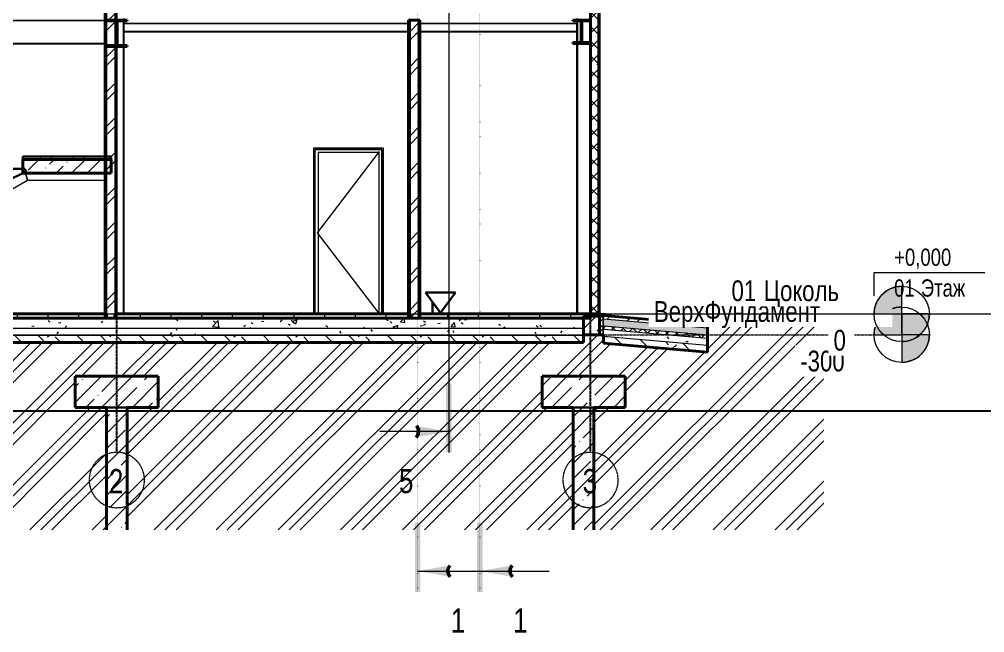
# Model space of a CAD drawing. Header units: millimetres. Extents: x 1117013 to 3394463, y -717780 to -102922.
# Drawn here: x 1274308 to 1288268, y -592455 to -583588 of the extents above; entities that cross this region are included whole.
import ezdxf

# ---------------------------------------------------------------- set-up
doc = ezdxf.new("R2010")
doc.units = ezdxf.units.MM
for name, pattern in [('ADSK_Линия разреза', [20, 0, -10, 0, -10]), ('ADSK_Линия сетки', [21, 12, -3, 3, -3]), ('CENTERX2', [4, 2.5, -0.5, 0.5, -0.5])]:
    doc.linetypes.add(name, pattern=pattern)
for name, color, linetype, lineweight in [('0003-Основная тонкая 0.13', 9, 'Continuous', 13), ('0003-Размеры и выноски', 4, 'Continuous', 25), ('Аннотация', 7, 'Continuous', 20), ('Двери', 7, 'Continuous', 18), ('Двери открывание', 7, 'Continuous', 18), ('Каркас', 7, 'Continuous', 18), ('Лестницы', 7, 'Continuous', 18), ('Несущие колонны', 7, 'Continuous', 18), ('Обобщенные модели', 7, 'Continuous', 18), ('Перекрытие', 7, 'Continuous', 18), ('Разрезы', 7, 'Continuous', 9), ('Сантехника', 7, 'Continuous', 18), ('Стены', 7, 'Continuous', 18), ('Стены внутренние', 7, 'Continuous', 18), ('Стены наружные', 7, 'Continuous', 18), ('Стены разрез', 7, 'Continuous', 40), ('Стены штриховка', 7, 'Continuous', 18), ('Топография', 7, 'Continuous', 18), ('Уровни', 7, 'Continuous', 9), ('Фундамент', 7, 'Continuous', 18)]:
    doc.layers.add(name, color=color, linetype=linetype, lineweight=lineweight)
doc.layers.add('Оси', color=1, linetype='CENTERX2')
doc.styles.add('Century Gothic', font='GOTHIC.TTF', dxfattribs={"width": 0.8, "height": 249.9999999999997})
doc.styles.add('Century Gothic_1', font='GOTHIC.TTF', dxfattribs={"width": 0.8, "height": 499.9999999999999})
doc.styles.add('Century Gothic_2', font='GOTHIC.TTF', dxfattribs={"width": 0.8, "height": 349.9999999999996})
pattern_1 = [(44.99999999999999, (1275614.133231635, -584588.6431620917), (84.19025468841397, 308.6966577151427), [396.875, -79.375, 3.353, -76.02199999999999])]
pattern_2 = [(44.99999999999999, (1275614.133231635, -584588.6431620917), (-235.7317231780652, 235.7317231780654), []), (44.99999999999999, (1275771.287231635, -584588.6431620917), (-235.7317231780652, 235.7317231780654), [])]
pattern_3 = [(44.99999999999999, (1275614.133231635, -584588.6431620917), (-224.5064030267288, 224.5064030267289), []), (44.99999999999999, (1275838.639231635, -584588.6431620917), (-224.5064030267288, 224.5064030267289), [396.875, -79.375, 3.353, -76.02199999999999])]
pattern_4 = [(44.99999999999999, (1275614.133231635, -584588.6431620917), (-251.4471713899362, 251.4471713899364), []), (44.99999999999999, (1275614.133231635, -584207.6431620917), (-251.4471713899362, 251.4471713899364), [])]
pattern_5 = [(44.99999999999999, (1275614.133231635, -584588.6431620917), (-70.71067811865474, 70.71067811865477), []), (135, (1275614.133231635, -584588.6431620917), (-70.71067811865477, -70.71067811865473), [])]
pattern_6 = [(44.99999999999999, (1275614.133231635, -584588.6431620917), (-106.0660171779821, 106.0660171779821), []), (135, (1275614.133231635, -584588.6431620917), (-106.0660171779821, -106.0660171779821), [])]
pattern_7 = [(49.99999999999999, (1275614.133231635, -584588.6431620917), (728.73650110752, -63.75582262483625), [76.2, -838.2]), (355, (1275614.133231635, -584588.6431620917), (-140.9716152248043, 764.2276025857151), [60.96, -670.56]), (100.4509999999999, (1275674.861231635, -584593.9561620918), (587.7700066638371, 700.4667512811674), [64.76, -712.36]), (46.18399999999998, (1275614.133231635, -584385.4431620918), (1084.316239662759, -168.170961228787), [114.2999999999999, -1257.299999999999]), (96.63599999999992, (1275704.493231635, -584399.4571620917), (949.6099128555588, 989.7098464133102), [97.13999999999997, -1068.54]), (351.184, (1275614.133231635, -584385.4431620918), (949.6205528887743, 989.70115310442), [91.44, -1005.84]), (20.99999999999998, (1275715.733231635, -584436.2431620918), (606.4578690252074, -409.0605652741467), [76.2, -838.2]), (326, (1275715.733231635, -584436.2431620918), (247.2083409684632, 736.752917204011), [60.95999999999999, -670.5599999999998]), (71.45099999999998, (1275766.271231635, -584470.3311620918), (853.6682507774543, 327.6854711435367), [64.76, -712.36]), (37.49999999999999, (1275614.133231635, -584588.6431620917), (12.35469342532121, 338.2201185742302), [33.528, -628.904, 33.528, -647.192, -673.1]), (37.49999999999999, (1275614.133231635, -584588.6431620917), (12.35469342532121, 338.2201185742302), [-1343.152, 33.528, -639.572]), (7.499999999999977, (1275614.133231635, -584588.6431620917), (267.2788744354338, 400.7221270887441), [33.52799999999999, -354.5839999999999, 33.52799999999999, -613.6639999999999, -256.54]), (7.499999999999977, (1275614.133231635, -584588.6431620917), (267.2788744354338, 400.7221270887441), [-1035.304, 33.52799999999999, -223.012]), (327.5, (1275387.565231635, -584588.6431620917), (542.363331518853, -22.91534459201309), [33.52799999999999, -220.472, 33.52799999999999, -758.9519999999999, -1051.56]), (327.5, (1275387.565231635, -584588.6431620917), (542.363331518853, -22.91534459201309), [-1046.48, 33.52799999999999, -1018.032]), (317.5, (1275285.965231635, -584588.6431620917), (592.5169587678777, 101.7071067647934), [33.528, -296.672, 33.528, -492.76, -746.76]), (317.5, (1275285.965231635, -584588.6431620917), (592.5169587678777, 101.7071067647934), [-856.488, 33.528, -713.232])]
pattern_8 = [(360, (1275614.133231635, -584588.6431620917), (812.8, 203.1999999999998), [33.528, -576.072, 33.528, -576.072, -3251.2]), (360, (1275614.133231635, -584588.6431620917), (812.8, 203.1999999999998), [-1219.2, 33.528, -1185.672, 33.528, -576.072, -1422.4]), (360, (1275614.133231635, -584588.6431620917), (812.8, 203.1999999999998), [-3048, 33.528, -372.872, 33.528, -982.472]), (120, (1275918.933231635, -584487.0431620919), (-582.3763620489976, 602.305448195992), [33.52799999999998, -576.0719999999997, 33.52799999999998, -576.0719999999997, -3251.199999999998]), (120, (1275918.933231635, -584487.0431620919), (-582.3763620489976, 602.305448195992), [-1219.199999999999, 33.52799999999998, -1185.671999999999, 33.52799999999998, -576.0719999999997, -1422.399999999999]), (120, (1275918.933231635, -584487.0431620919), (-582.3763620489976, 602.305448195992), [-3047.999999999999, 33.52799999999998, -372.8719999999998, 33.52799999999998, -982.4719999999996]), (240, (1276020.533231635, -584080.6431620917), (-230.4236379510021, -805.5054481959917), [33.528, -576.072, 33.528, -3827.272]), (240, (1276020.533231635, -584080.6431620917), (-230.4236379510021, -805.5054481959917), [-643.128, -576.072, 33.528, -1185.672, -2032]), (240, (1276020.533231635, -584080.6431620917), (-230.4236379510021, -805.5054481959917), [-2438.4, 33.528, -576.072, 33.528, -1388.872]), (240, (1276020.533231635, -584080.6431620917), (-230.4236379510021, -805.5054481959917), [-3081.528, -372.872, 33.528, -982.472])]
pattern_9 = [(44.99999999999999, (1275614.133231635, -584588.6431620917), (2.199528382838153e-13, 898.0256121069154), [635, -635]), (44.99999999999999, (1275445.753231635, -584420.2631620918), (2.199528382838153e-13, 898.0256121069154), [635, -635]), (44.99999999999999, (1275277.373231635, -584251.8831620917), (2.199528382838153e-13, 898.0256121069154), [635, -635]), (135, (1275277.373231635, -584139.6301620917), (-898.0256121069153, 2.767962571446233e-13), [635, -635]), (135, (1275445.753231635, -583971.2501620918), (-898.0256121069153, 2.767962571446233e-13), [635, -635]), (135, (1275614.133231635, -583802.8711620918), (-898.0256121069153, 2.767962571446233e-13), [635, -635])]
pattern_10 = [(360, (1275614.133231635, -584588.6431620917), (222.25, 222.25), [222.25, -222.25]), (90, (1275836.383231635, -584588.6431620917), (-222.25, 222.25), [222.25, -222.25])]

# ---------------------------------------------------------------- blocks, each defined once
blk = doc.blocks.new('ADSK_КолоннаНесущая_Труба_ГОСТ 30245-2003 - 200x200x10-V1-Разрез 3')
at = {"layer": 'Несущие колонны'}
for p, q in [((13500.00000000002, 4550), (13500.00000000002, 7743.466640498617)), ((13510.00000000002, 7743.466640498616), (13510.00000000002, 4550)), ((13690.00000000002, 7743.466640498616), (13690.00000000002, 4550)), ((13500.00000000002, 4249.999999999995), (13500.00000000002, 4269.999999999999)), ((13500.00000000002, 3923.999999999997), (13500.00000000002, 4235.999999999997)), ((13510.00000000002, 4270.000000000001), (13510.00000000002, 4249.999999999996)), ((13510.00000000002, 4235.999999999997), (13510.00000000002, 3923.999999999998)), ((13690.00000000002, 4270.000000000001), (13690.00000000002, 4249.999999999996)), ((13690.00000000002, 4235.999999999997), (13690.00000000002, 3923.999999999998)), ((13500.00000000002, 2.368771845340234e-13), (13500.00000000002, 3909.999999999996)), ((13510.00000000002, 3909.999999999997), (13510.00000000002, 1.082867129298393e-12)), ((13690.00000000002, 3909.999999999997), (13690.00000000002, 1.082867129298393e-12))]:
    blk.add_line(p, q, dxfattribs=at)
blk = doc.blocks.new('ADSK_КолоннаНесущая_Труба_ГОСТ 30245-2003 - 200x200x10-1215773-Разрез 3')
at = {"layer": 'Несущие колонны'}
for p, q in [((6939.999999999942, 7743.466640498616), (6939.999999999942, 4550)), ((6949.999999999942, 7743.466640498616), (6949.999999999942, 4550)), ((6939.999999999942, 4270), (6939.999999999942, 4250.000000000013)), ((6939.999999999942, 4237.500000000015), (6939.999999999942, 3879.500000000015)), ((6949.999999999942, 4270), (6949.999999999942, 4250.000000000013)), ((6949.999999999942, 4237.500000000015), (6949.999999999942, 3879.500000000016)), ((6939.999999999942, 3867.000000000014), (6939.999999999942, 1.082867129298393e-12)), ((6949.999999999942, 3867.000000000014), (6949.999999999942, 1.082867129298393e-12))]:
    blk.add_line(p, q, dxfattribs=at)
blk = doc.blocks.new('___Двутавр типа Ш _СТО АСЧМ 20-93__ Балка - 35Ш2-1215774-Разрез 3')
at = {"layer": 'Каркас', "lineweight": 40}
for p, q in [((13694.99999939042, 4249.999999999995), (13444.99999939042, 4249.999999999995)), ((13444.99999939042, 4249.999999999995), (13444.99999939042, 4235.999999999995)), ((13444.99999939042, 4235.999999999995), (13565.49999939042, 4235.999999999995)), ((13565.49999939042, 4235.999999999995), (13565.49999939042, 3923.999999999996)), ((13574.49999939042, 3923.999999999996), (13574.49999939042, 4235.999999999995)), ((13574.49999939042, 4235.999999999995), (13694.99999939042, 4235.999999999995)), ((13694.99999939042, 4235.999999999995), (13694.99999939042, 4249.999999999995)), ((13565.49999939042, 3923.999999999996), (13444.99999939042, 3923.999999999996)), ((13444.99999939042, 3923.999999999996), (13444.99999939042, 3909.999999999995)), ((13444.99999939042, 3909.999999999995), (13694.99999939042, 3909.999999999995)), ((13694.99999939042, 3923.999999999996), (13574.49999939042, 3923.999999999996)), ((13694.99999939042, 3909.999999999995), (13694.99999939042, 3923.999999999996))]:
    blk.add_line(p, q, dxfattribs=at)
blk = doc.blocks.new('___Двутавр типа Ш _СТО АСЧМ 20-93__ Балка - 40Ш1-1215779-Разрез 3')
at = {"layer": 'Каркас', "lineweight": 40}
for p, q in [((6999.500000609542, 4250.000000000013), (6700.500000609542, 4250.000000000013)), ((6700.500000609542, 4250.000000000013), (6700.500000609542, 4237.500000000014)), ((6700.500000609542, 4237.500000000014), (6845.250000609542, 4237.500000000014)), ((6845.250000609542, 4237.500000000014), (6845.250000609542, 3879.500000000014)), ((6854.750000609542, 3879.500000000014), (6854.750000609542, 4237.500000000014)), ((6854.750000609542, 4237.500000000014), (6999.500000609542, 4237.500000000014)), ((6999.500000609542, 4237.500000000014), (6999.500000609542, 4250.000000000013)), ((6845.250000609542, 3879.500000000014), (6700.500000609542, 3879.500000000014)), ((6700.500000609542, 3879.500000000014), (6700.500000609542, 3867.000000000013)), ((6700.500000609542, 3867.000000000013), (6999.500000609542, 3867.000000000013)), ((6999.500000609542, 3879.500000000014), (6854.750000609542, 3879.500000000014)), ((6999.500000609542, 3867.000000000013), (6999.500000609542, 3879.500000000014))]:
    blk.add_line(p, q, dxfattribs=at)
blk = doc.blocks.new('ADSK_Балка_Труба_ГОСТ 30245-2003 - 120x120x5-1205379-Разрез 3')
at = {"layer": 'Каркас'}
for p, q in [((11070.00000000008, 4199.999999999995), (6950.000000609542, 4199.999999999995)), ((11070.00000000008, 4194.999999999995), (6950.000000609542, 4194.999999999995)), ((13500.00000000002, 4199.999999999995), (11230.00000000008, 4199.999999999995)), ((13500.00000000002, 4194.999999999995), (11230.00000000008, 4194.999999999995)), ((11070.00000000008, 4084.999999999995), (6950.000000609542, 4084.999999999995)), ((6950.000000609542, 4079.999999999995), (11070.00000000008, 4079.999999999995)), ((13500.00000000002, 4084.999999999995), (11230.00000000008, 4084.999999999995)), ((11230.00000000008, 4079.999999999995), (13500.00000000002, 4079.999999999995))]:
    blk.add_line(p, q, dxfattribs=at)
blk = doc.blocks.new('___Двутавр типа Б _СТО АСЧМ 20-93__ Балка - 35Б1-1215780-Разрез 3')
at = {"layer": 'Каркас'}
for p, q in [((255.0000006096176, 4249.999999999995), (6679.999999999942, 4249.999999999995)), ((255.0000006096176, 4240.999999999995), (6679.999999999942, 4240.999999999995)), ((255.0000006096176, 3912.999999999995), (6679.999999999942, 3912.999999999995)), ((200.0000006095798, 3903.999999999995), (6679.999999999942, 3903.999999999995))]:
    blk.add_line(p, q, dxfattribs=at)
blk = doc.blocks.new('ФЭ-3_prf - 7005-1218486-Разрез 3')
at = {"layer": 'Обобщенные модели', "lineweight": 9}
for p, q in [((13820.00000000009, 1200), (13821.99999999999, 1200)), ((13821.99999999999, 1200), (13824.99999999998, 1200)), ((13821.99999999999, 2.935636719299815e-13), (13821.99999999999, 1200)), ((13824.99999999999, 1200), (13839.99999999999, 1200)), ((13824.99999999998, 2.935636719299815e-13), (13824.99999999998, 1200)), ((13839.99999999999, 2.212332382088149e-13), (13839.99999999999, 1200))]:
    blk.add_line(p, q, dxfattribs=at)
blk = doc.blocks.new('ФЭ-3_prf - 9006-1218491-Разрез 3')
at = {"layer": 'Обобщенные модели', "lineweight": 9}
for p, q in [((13820.00000000009, 3600), (13821.99999999999, 3600)), ((13821.99999999999, 3600.000000000001), (13824.99999999998, 3600.000000000001)), ((13821.99999999999, 1200), (13821.99999999999, 3600.000000000001)), ((13824.99999999999, 3600.000000000001), (13839.99999999999, 3600)), ((13824.99999999998, 1200), (13824.99999999998, 3600.000000000001)), ((13839.99999999999, 1200), (13839.99999999999, 3600)), ((13821.99999999999, 1200), (13820.00000000009, 1200)), ((13824.99999999998, 1200), (13821.99999999999, 1200)), ((13839.99999999999, 1200), (13824.99999999999, 1200))]:
    blk.add_line(p, q, dxfattribs=at)
blk = doc.blocks.new('ФЭ-3_prf - 9003-1218495-Разрез 3')
at = {"layer": 'Обобщенные модели', "lineweight": 9}
for p, q in [((13820.00000000009, 8400), (13821.99999999999, 8400)), ((13821.99999999999, 8400), (13824.99999999998, 8400)), ((13821.99999999999, 3600.000000000001), (13821.99999999999, 8400)), ((13824.99999999999, 8400), (13839.99999999999, 8400)), ((13824.99999999998, 3600.000000000001), (13824.99999999998, 8400)), ((13839.99999999999, 3600), (13839.99999999999, 8400)), ((13821.99999999999, 3600), (13820.00000000009, 3600)), ((13824.99999999998, 3600.000000000001), (13821.99999999999, 3600.000000000001)), ((13839.99999999999, 3600), (13824.99999999999, 3600.000000000001))]:
    blk.add_line(p, q, dxfattribs=at)
blk = doc.blocks.new('SK_Дверь_1 - ДСН_Л-1226265-Разрез 3')
at = {"layer": 'Двери'}
for p, q in [((9720.00000000009, 2.962233791592439e-11), (9720.00000000009, 2380.000000000039)), ((9720.00000000009, 2380.000000000039), (10680.00000000009, 2380.000000000039)), ((9720.00000000009, 2.962233791592439e-11), (9720.00000000009, 2380.000000000039)), ((10680.00000000009, 2380.00000000004), (9720.00000000009, 2380.00000000004)), ((10680.00000000009, 2380.000000000039), (10680.00000000009, 2.962233791592439e-11)), ((10680.00000000009, 2.962233791592439e-11), (10680.00000000009, 2380.000000000039)), ((9760.000000000087, 2340.000000000039), (9760.000000000087, 2.962233791592439e-11)), ((9760.000000000087, 2340.000000000039), (10640.00000000009, 2340.000000000039)), ((10640.00000000009, 2340.000000000039), (10640.00000000009, 2.962233791592439e-11))]:
    blk.add_line(p, q, dxfattribs=at)
at = {"layer": 'Двери открывание'}
for p, q in [((9750.00000000009, 1175.000000000035), (10650.00000000009, 2350.000000000043)), ((10650.00000000009, 2.962233791592439e-11), (9750.00000000009, 1175.000000000035))]:
    blk.add_line(p, q, dxfattribs=at)
blk = doc.blocks.new('ADSK_Унитаз_ГОСТ30493-96 - С прямым выпуском-214167-Разрез 3')
at = {"layer": 'Сантехника', "lineweight": 30}
for p, q in [((11314.45475494452, 309.9999999999994), (11531.95475494452, 17.9672938906465)), ((11749.45475494453, 309.999999999998), (11314.45475494452, 309.9999999999994)), ((11531.95475494452, 17.96729389064647), (11749.45475494453, 309.999999999998)), ((11415.00000000006, -7.952305480785071e-13), (11415.00000000006, 175.0000000000101))]:
    blk.add_line(p, q, dxfattribs=at)
blk = doc.blocks.new('Уровень - Стрелка вверх_Отметка с именем уровня_2_5-3055-Разрез 3')
at = {"layer": 'Аннотация'}
for p, q in [((-4000.000000000028, 599.9999999999995), (-5600.000000000027, 599.9999999999995)), ((-4000.000000000028, 0), (-4000.000000000028, 599.9999999999995)), ((-4000.000000000028, 0), (-4212.132034355992, 212.1320343559646)), ((-4000.000000000028, 0), (-3787.867965644064, 212.1320343559646)), ((-3500.000000000029, 0), (-4500.000000000028, 0))]:
    blk.add_line(p, q, dxfattribs=at)
blk = doc.blocks.new('Уровень - КР-535808-Разрез 3')
at = {"layer": 'Уровни'}
h = blk.add_hatch(color=256, dxfattribs=at)
edge = h.paths.add_edge_path()
edge.add_arc((18200, 8399.999999999996), 399.9999999999991, 90.00000000000023, 180.0000000000005, ccw=False)
edge.add_line((18200, 8799.999999999996), (18200, 8399.999999999995))
edge.add_line((18200, 8399.999999999995), (17800, 8399.999999999996))
h = blk.add_hatch(color=256, dxfattribs=at)
edge = h.paths.add_edge_path()
edge.add_line((18200, 7999.999999999996), (18200, 8399.999999999996))
edge.add_line((18200, 8399.999999999996), (18600, 8399.999999999996))
edge.add_arc((18200, 8399.999999999996), 400, 269.9999999999995, 359.9999999999998, ccw=False)
at = {"layer": 'Уровни', "lineweight": 20}
for p, q in [((18200, 8399.999999999995), (18200, 8799.999999999996)), ((17800, 8399.999999999996), (18200, 8399.999999999995)), ((18600, 8399.999999999996), (18200, 8399.999999999996)), ((18200, 8399.999999999996), (18200, 7999.999999999996))]:
    blk.add_line(p, q, dxfattribs=at)
blk.add_circle((18200, 8399.999999999996), 400, dxfattribs=at)
for radius, start, end in [(399.9999999999991, 89.99999999999987, 180.0000000000001), (400, 269.9999999999991, 359.9999999999994)]:
    blk.add_arc((18200, 8399.999999999996), radius, start, end, dxfattribs=at)
blk = doc.blocks.new('Ось сетки - Круг_Ø8 мм-6577-Разрез 3')
at = {"layer": 'Оси', "lineweight": 20}
for centre, radius, start, end in [((-5.40655225643477e-11, -2400.000000000003), 399.9999999999999, 359.9999999999996, 179.9999999999998), ((-5.401264819279992e-11, -2400.000000000003), 400.0000000000002, 179.9999999999998, 359.9999999999992)]:
    blk.add_arc(centre, radius, start, end, dxfattribs=at)
blk = doc.blocks.new('Разрез - Номер вида сзади_3_5 мм-64069-Разрез 3')
at = {"layer": 'Разрезы'}
blk.add_hatch(color=256, dxfattribs=at).paths.add_polyline_path([(11689.88128173195, -1000.000000000002), (11610.11871826799, -1000.000000000001), (11610.11871826798, -2000), (11689.88128173194, -2000)])
h = blk.add_hatch(color=256, dxfattribs=at)
edge = h.paths.add_edge_path()
edge.add_line((11178.92701939772, -1783.083809596681), (11650.11871826798, -1700.000000000001))
edge.add_line((11650.11871826798, -1700.000000000001), (11182.65958527277, -1617.574342474352))
edge.add_arc((11088.39976080844, -1698.245418912009), 124.0674698768995, -43.14197445839699, 40.55814610926501, ccw=False)
at = {"layer": 'Разрезы', "lineweight": 20}
blk.add_line((11650.11871826799, -1699.999999999999), (10650.11871826799, -1699.999999999991), dxfattribs=at)
at = {"layer": 'Разрезы', "lineweight": 50}
blk.add_arc((11088.39976080844, -1698.245418912009), 124.0674698768995, 316.8580255416026, 40.5581461092646, dxfattribs=at)
blk = doc.blocks.new('Разрез - Номер вида спереди_3_5 мм-64067-Разрез 3')
at = {"layer": 'Разрезы'}
blk.add_hatch(color=256, dxfattribs=at).paths.add_polyline_path([(11160.11871826798, -3016.822099248714), (11239.88128173194, -3016.822099248715), (11239.88128173193, -4016.822099248714), (11160.11871826797, -4016.822099248713)])
h = blk.add_hatch(color=256, dxfattribs=at)
edge = h.paths.add_edge_path()
edge.add_line((11671.07298060219, -3799.905908845404), (11199.88128173193, -3716.822099248714))
edge.add_line((11199.88128173193, -3716.822099248714), (11667.34041472715, -3634.396441723074))
edge.add_arc((11761.60023919147, -3715.067518160733), 124.067469876897, 139.4418538907343, 223.1419744583955)
at = {"layer": 'Разрезы', "lineweight": 20}
blk.add_line((11199.88128173193, -3716.822099248713), (12199.88128173193, -3716.822099248724), dxfattribs=at)
at = {"layer": 'Разрезы', "lineweight": 50}
blk.add_arc((11761.60023919147, -3715.067518160733), 124.067469876897, 139.4418538907343, 223.1419744583955, dxfattribs=at)

msp = doc.modelspace()

# ---------------------------------------------------------------- hatches: boundary and pattern name
at = {"layer": 'Лестницы', "lineweight": 9}
h = msp.add_hatch(dxfattribs=at)
h.set_pattern_fill('FP_4', color=256, angle=-1.272221872585407e-14, style=0, pattern_type=2)
h.set_pattern_definition(pattern_2)
h.paths.add_polyline_path([(1275638.052231635, -585613.1431620917), (1275638.052231635, -585573.1431620917), (1274358.052231635, -585573.1431620917), (1274358.052231635, -585613.1431620917), (1275614.381924294, -585613.1431620917)])
h = msp.add_hatch(dxfattribs=at)
h.set_pattern_fill('FP_3', color=256, angle=-1.272221872585407e-14, style=0, pattern_type=2)
h.set_pattern_definition(pattern_1)
h.paths.add_polyline_path([(1275638.052231635, -585813.1431620917), (1275638.052231635, -585613.1431620917), (1274358.052231635, -585613.1431620917), (1274358.052231635, -585813.1431620917), (1275614.381924294, -585813.1431620917)])
h = msp.add_hatch(dxfattribs=at)
h.set_pattern_fill('FP_5', color=256, angle=-1.272221872585407e-14, style=0, pattern_type=2)
h.set_pattern_definition(pattern_3)
h.paths.add_polyline_path([(1274112.240877742, -585934.4228868799), (1274407.401850771, -585786.8424003648), (1274388.052231635, -585748.1431620917), (1274058.052231635, -585748.1431620917), (1274041.060658245, -585753.4189546476), (1274030.045352616, -585767.3907331757), (1274028.880612576, -585785.1443506661), (1274054.800327318, -585893.1431620917), (1274091.601015348, -585893.1431620917)])
at = {"layer": 'Перекрытие', "lineweight": 9}
h = msp.add_hatch(dxfattribs=at)
h.set_pattern_fill('FP_12', color=256, angle=-1.272221872585407e-14, style=0, pattern_type=2)
h.set_pattern_definition(pattern_10)
h.paths.add_polyline_path([(1268868.052231635, -587908.1431620917), (1275568.052231635, -587908.1431620917), (1275568.052231635, -587848.1431620917), (1268868.052231635, -587848.1431620917)])
h = msp.add_hatch(dxfattribs=at)
h.set_pattern_fill('FP_12', color=256, angle=-1.272221872585407e-14, style=0, pattern_type=2)
h.set_pattern_definition(pattern_10)
h.paths.add_polyline_path([(1275688.052231635, -587908.1431620917), (1279958.052231635, -587908.1431620917), (1279958.052231635, -587848.1431620917), (1275688.052231635, -587848.1431620917)])
h = msp.add_hatch(dxfattribs=at)
h.set_pattern_fill('FP_12', color=256, angle=-1.272221872585407e-14, style=0, pattern_type=2)
h.set_pattern_definition(pattern_10)
h.paths.add_polyline_path([(1280098.052231635, -587908.1431620917), (1282568.052231635, -587908.1431620917), (1282568.052231635, -587848.1431620917), (1280098.052231635, -587848.1431620917)])
h = msp.add_hatch(dxfattribs=at)
h.set_pattern_fill('FP_4', color=256, angle=-1.272221872585407e-14, style=0, pattern_type=2)
h.set_pattern_definition(pattern_2)
h.paths.add_polyline_path([(1284258.052231635, -588048.1431620917), (1284258.052231635, -587998.1431620917), (1282758.052231635, -587868.1431620917), (1282758.052231635, -587918.1431620917), (1283361.635543802, -587970.4537158129)])
h.paths.add_polyline_path([(1267178.052231635, -588048.1431620917), (1268678.052231635, -587918.1431620917), (1268678.052231635, -587868.1431620917), (1267178.052231635, -587998.1431620917)])
h = msp.add_hatch(dxfattribs=at)
h.set_pattern_fill('FP_9', color=256, angle=-1.272221872585407e-14, style=0, pattern_type=2)
h.set_pattern_definition(pattern_7)
h.paths.add_polyline_path([(1284258.052231635, -588148.1431620917), (1284258.052231635, -588048.1431620917), (1282758.052231635, -587918.1431620917), (1282758.052231635, -588018.1431620917), (1283361.635543802, -588070.4537158129)])
h.paths.add_polyline_path([(1267178.052231635, -588148.1431620917), (1268678.052231635, -588018.1431620917), (1268678.052231635, -587918.1431620917), (1267178.052231635, -588048.1431620917)])
h = msp.add_hatch(dxfattribs=at)
h.set_pattern_fill('FP_9', color=256, angle=-1.272221872585407e-14, style=0, pattern_type=2)
h.set_pattern_definition(pattern_7)
h.paths.add_polyline_path([(1282070.426607217, -588058.1431620917), (1282468.052231635, -588058.1431620917), (1282468.052231635, -587908.1431620917), (1268968.052231635, -587908.1431620917), (1268968.052231635, -588058.1431620917), (1280779.217670633, -588058.1431620917)])
h = msp.add_hatch(dxfattribs=at)
h.set_pattern_fill('FP_1', color=256, angle=-1.272221872585407e-14, style=0, pattern_type=2)
h.set_pattern_definition(pattern_5)
h.paths.add_polyline_path([(1284258.052231635, -588198.1431620917), (1284258.052231635, -588148.1431620917), (1282758.052231635, -588018.1431620917), (1282758.052231635, -588068.1431620917), (1283361.635543802, -588120.4537158129)])
h.paths.add_polyline_path([(1267178.052231635, -588198.1431620917), (1268678.052231635, -588068.1431620917), (1268678.052231635, -588018.1431620917), (1267178.052231635, -588148.1431620917)])
h = msp.add_hatch(dxfattribs=at)
h.set_pattern_fill('FP_10', color=256, angle=-1.272221872585407e-14, style=0, pattern_type=2)
h.set_pattern_definition(pattern_8)
h.paths.add_polyline_path([(1284258.052231635, -588298.1431620917), (1284258.052231635, -588198.1431620917), (1282758.052231635, -588068.1431620917), (1282758.052231635, -588168.1431620917), (1283361.635543802, -588220.4537158129)])
h.paths.add_polyline_path([(1267178.052231635, -588298.1431620917), (1268678.052231635, -588168.1431620917), (1268678.052231635, -588068.1431620917), (1267178.052231635, -588198.1431620917)])
h = msp.add_hatch(dxfattribs=at)
h.set_pattern_fill('FP_10', color=256, angle=-1.272221872585407e-14, style=0, pattern_type=2)
h.set_pattern_definition(pattern_8)
h.paths.add_polyline_path([(1282070.426607217, -588158.1431620917), (1282468.052231635, -588158.1431620917), (1282468.052231635, -588058.1431620917), (1268968.052231635, -588058.1431620917), (1268968.052231635, -588158.1431620917), (1280779.217670633, -588158.1431620917)])
h = msp.add_hatch(dxfattribs=at)
h.set_pattern_fill('FP_11', color=256, angle=-1.272221872585407e-14, style=0, pattern_type=2)
h.set_pattern_definition(pattern_9)
h.paths.add_polyline_path([(1284258.052231635, -588398.1431620917), (1284258.052231635, -588298.1431620917), (1282758.052231635, -588168.1431620917), (1282758.052231635, -588268.1431620917), (1283361.635543802, -588320.4537158129)])
h.paths.add_polyline_path([(1267178.052231635, -588398.1431620917), (1268678.052231635, -588268.1431620917), (1268678.052231635, -588168.1431620917), (1267178.052231635, -588298.1431620917)])
h = msp.add_hatch(dxfattribs=at)
h.set_pattern_fill('FP_11', color=256, angle=-1.272221872585407e-14, style=0, pattern_type=2)
h.set_pattern_definition(pattern_9)
h.paths.add_polyline_path([(1282070.426607217, -588258.1431620917), (1282468.052231635, -588258.1431620917), (1282468.052231635, -588158.1431620917), (1268968.052231635, -588158.1431620917), (1268968.052231635, -588258.1431620917), (1280779.217670633, -588258.1431620917)])
at = {"layer": 'Стены', "lineweight": 9}
h = msp.add_hatch(dxfattribs=at)
h.set_pattern_fill('FP_2', color=256, angle=-1.272221872585407e-14, style=0, pattern_type=2)
h.set_pattern_definition(pattern_6)
h.paths.add_polyline_path([(1268748.052231635, -587878.1431620917), (1268748.052231635, -587848.1431620917), (1268648.052231635, -587848.1431620917), (1268648.052231635, -587878.1431620917)])
h.paths.add_polyline_path([(1282788.052231635, -587878.1431620917), (1282788.052231635, -587848.1431620917), (1282688.052231635, -587848.1431620917), (1282688.052231635, -587878.1431620917), (1282716.031075509, -587878.1431620917)])
at = {"layer": 'Стены внутренние', "lineweight": 9}
h = msp.add_hatch(dxfattribs=at)
h.set_pattern_fill('FP_6', color=256, angle=-1.272221872585407e-14, style=0, pattern_type=2)
h.set_pattern_definition(pattern_4)
h.paths.add_polyline_path([(1275614.381924294, -583598.1431620917), (1275688.052231635, -583598.1431620917), (1275688.052231635, -580096.610920798), (1275568.052231635, -580096.610920798), (1275568.052231635, -583598.1431620917)])
h = msp.add_hatch(dxfattribs=at)
h.set_pattern_fill('FP_6', color=256, angle=-1.272221872585407e-14, style=0, pattern_type=2)
h.set_pattern_definition(pattern_4)
h.paths.add_polyline_path([(1275614.381924294, -587908.1431620917), (1275688.052231635, -587908.1431620917), (1275688.052231635, -583598.1431620917), (1275568.052231635, -583598.1431620917), (1275568.052231635, -587908.1431620917)])
h = msp.add_hatch(dxfattribs=at)
h.set_pattern_fill('FP_6', color=256, angle=-1.272221872585407e-14, style=0, pattern_type=2)
h.set_pattern_definition(pattern_4)
h.paths.add_polyline_path([(1280078.052231635, -587908.1431620917), (1280078.052231635, -583598.1431620917), (1279958.052231635, -583598.1431620917), (1279958.052231635, -587908.1431620917)])
at = {"layer": 'Стены наружные', "lineweight": 9}
h = msp.add_hatch(dxfattribs=at)
h.set_pattern_fill('FP_2', color=256, angle=-1.272221872585407e-14, style=0, pattern_type=2)
h.set_pattern_definition(pattern_6)
h.paths.add_polyline_path([(1282688.052231635, -587848.1431620917), (1282688.052231635, -586648.1431620917), (1282678.052231635, -586648.1431620917), (1282678.052231635, -586638.1431620917), (1282688.052231635, -586638.1431620917), (1282688.052231635, -585448.1431620917), (1282678.052231635, -585448.1431620917), (1282678.052231635, -585438.1431620917), (1282688.052231635, -585438.1431620917), (1282688.052231635, -584248.1431620917), (1282678.052231635, -584248.1431620917), (1282678.052231635, -584238.1431620917), (1282688.052231635, -584238.1431620917), (1282688.052231635, -583048.1431620917), (1282678.052231635, -583048.1431620917), (1282678.052231635, -583038.1431620917), (1282688.052231635, -583038.1431620917), (1282688.052231635, -581848.1431620917), (1282678.052231635, -581848.1431620917), (1282678.052231635, -581838.1431620917), (1282688.052231635, -581838.1431620917), (1282688.052231635, -580648.1431620917), (1282678.052231635, -580648.1431620917), (1282678.052231635, -580638.1431620917), (1282688.052231635, -580638.1431620917), (1282688.052231635, -579448.1431620917), (1282568.052231635, -579448.1431620917), (1282568.052231635, -587848.1431620917)])
at = {"layer": 'Стены разрез', "lineweight": 9}
h = msp.add_hatch(dxfattribs=at)
h.set_pattern_fill('FP_3', color=256, angle=-1.272221872585407e-14, style=0, pattern_type=2)
h.set_pattern_definition(pattern_1)
h.paths.add_polyline_path([(1282698.052231635, -588148.1431620917), (1282698.052231635, -587878.1431620917), (1282468.052231635, -587878.1431620917), (1282468.052231635, -588148.1431620917)])
h = msp.add_hatch(dxfattribs=at)
h.set_pattern_fill('FP_8', color=256, angle=-1.272221872585407e-14, style=0, pattern_type=2)
h.set_pattern_definition([(44.99999999999999, (1275614.133231635, -584588.6431620917), (-106.0660171779821, 106.0660171779821), [])])
h.paths.add_polyline_path([(1282703.052231635, -588148.1431620917), (1282703.052231635, -587878.1431620917), (1282698.052231635, -587878.1431620917), (1282698.052231635, -588148.1431620917)])
h = msp.add_hatch(dxfattribs=at)
h.set_pattern_fill('FP_1', color=256, angle=-1.272221872585407e-14, style=0, pattern_type=2)
h.set_pattern_definition(pattern_5)
h.paths.add_polyline_path([(1282703.052231635, -588148.1431620917), (1282753.052231635, -588148.1431620917), (1282753.052231635, -587878.1431620917), (1282703.052231635, -587878.1431620917)])
at = {"layer": 'Топография', "lineweight": 9}
h = msp.add_hatch(dxfattribs=at)
h.set_pattern_fill('FP_14', color=256, angle=-1.272221872585407e-14, style=0, pattern_type=2)
h.set_pattern_definition([(44.99999999999999, (1275614.133231635, -584588.6431620917), (-449.0128060534577, 449.0128060534578), []), (44.99999999999999, (1275772.883231635, -584588.6431620917), (2.199528382838153e-13, 898.0256121069154), []), (44.99999999999999, (1275455.383231635, -584588.6431620917), (2.199528382838153e-13, 898.0256121069154), [])])
h.paths.add_polyline_path([(1283997.571657994, -590970.6175927073), (1285944.053416971, -590970.6175927073), (1285944.053416971, -587998.1431620917), (1284258.052231635, -587998.1431620917), (1284258.052231635, -588398.1431620917), (1282758.052231635, -588268.1431620917), (1282758.052231635, -588148.1431620917), (1282468.052231635, -588148.1431620917), (1282468.052231635, -588258.1431620917), (1268968.052231635, -588258.1431620917), (1268968.052231635, -588148.1431620917), (1268678.052231635, -588148.1431620917), (1268678.052231635, -588268.1431620917), (1267178.052231635, -588398.1431620917), (1267178.052231635, -587998.1431620917), (1265284.710431618, -587998.1431620917), (1265284.710431618, -590970.6175927073), (1268818.052231635, -590970.6175927073), (1268818.052231635, -589198.1431620917), (1268368.052231635, -589198.1431620917), (1268368.052231635, -588748.1431620917), (1269568.052231635, -588748.1431620917), (1269568.052231635, -589198.1431620917), (1269118.052231635, -589198.1431620917), (1269118.052231635, -590970.6175927073), (1275568.052231635, -590970.6175927073), (1275568.052231635, -589198.1431620917), (1275118.052231635, -589198.1431620917), (1275118.052231635, -588748.1431620917), (1276318.052231635, -588748.1431620917), (1276318.052231635, -589198.1431620917), (1275868.052231635, -589198.1431620917), (1275868.052231635, -590970.6175927073), (1282318.052231635, -590970.6175927073), (1282318.052231635, -589198.1431620917), (1281868.052231635, -589198.1431620917), (1281868.052231635, -588748.1431620917), (1283068.052231635, -588748.1431620917), (1283068.052231635, -589198.1431620917), (1282618.052231635, -589198.1431620917), (1282618.052231635, -590970.6175927073), (1283361.635543802, -590970.6175927073)])
at = {"layer": 'Фундамент', "lineweight": 9}
h = msp.add_hatch(dxfattribs=at)
h.set_pattern_fill('FP_5', color=256, angle=-1.272221872585407e-14, style=0, pattern_type=2)
h.set_pattern_definition(pattern_3)
h.paths.add_polyline_path([(1275118.052231635, -589198.1431620917), (1276318.052231635, -589198.1431620917), (1276318.052231635, -588748.1431620917), (1275118.052231635, -588748.1431620917)])
h = msp.add_hatch(dxfattribs=at)
h.set_pattern_fill('FP_5', color=256, angle=-1.272221872585407e-14, style=0, pattern_type=2)
h.set_pattern_definition(pattern_3)
h.paths.add_polyline_path([(1281868.052231635, -589198.1431620917), (1283068.052231635, -589198.1431620917), (1283068.052231635, -588748.1431620917), (1281868.052231635, -588748.1431620917)])
h = msp.add_hatch(dxfattribs=at)
h.set_pattern_fill('FP_5', color=256, angle=-1.272221872585407e-14, style=0, pattern_type=2)
h.set_pattern_definition(pattern_3)
h.paths.add_polyline_path([(1275568.052231635, -590970.6175927073), (1275868.052231635, -590970.6175927073), (1275868.052231635, -589198.1431620917), (1275568.052231635, -589198.1431620917)])
h = msp.add_hatch(dxfattribs=at)
h.set_pattern_fill('FP_5', color=256, angle=-1.272221872585407e-14, style=0, pattern_type=2)
h.set_pattern_definition(pattern_3)
h.paths.add_polyline_path([(1282618.052231635, -590970.6175927073), (1282618.052231635, -589198.1431620917), (1282318.052231635, -589198.1431620917), (1282318.052231635, -590970.6175927073), (1282483.433920449, -590970.6175927073)])

# ---------------------------------------------------------------- linework, layer by layer
at = {"layer": '0003-Размеры и выноски'}
msp.add_xline((1230227.193163399, -589248.1431620917), (1, 0), dxfattribs=at)
at = {"layer": 'Лестницы', "lineweight": 30}
for p, q in [((1275638.052231635, -585573.1431620917), (1274358.052231635, -585573.1431620917)), ((1274358.052231635, -585573.1431620917), (1274358.052231635, -585613.1431620917)), ((1274358.052231635, -585613.1431620917), (1275638.052231635, -585613.1431620917)), ((1275638.052231635, -585613.1431620917), (1275638.052231635, -585573.1431620917)), ((1274388.052231635, -585748.1431620917), (1274058.052231635, -585748.1431620917)), ((1274407.401850771, -585786.8424003648), (1274388.052231635, -585748.1431620917)), ((1274112.240877742, -585934.4228868799), (1274407.401850771, -585786.8424003648))]:
    msp.add_line(p, q, dxfattribs=at)
at = {"layer": 'Лестницы', "lineweight": 40}
for p, q in [((1275638.052231635, -585613.1431620917), (1274358.052231635, -585613.1431620917)), ((1274358.052231635, -585613.1431620917), (1274358.052231635, -585813.1431620917)), ((1275638.052231635, -585813.1431620917), (1275638.052231635, -585613.1431620917)), ((1274358.052231635, -585813.1431620917), (1275638.052231635, -585813.1431620917))]:
    msp.add_line(p, q, dxfattribs=at)
at = {"layer": 'Лестницы'}
for p, q in [((1274397.283974417, -585813.1431620917), (1274424.318888552, -585913.1431620917)), ((1274424.318888552, -585913.1431620917), (1274397.283974417, -585813.1431620917)), ((1271107.176031409, -587848.1431620917), (1274424.318888552, -585913.1431620917)), ((1274424.318888552, -585913.1431620917), (1275548.052231635, -585913.1431620917))]:
    msp.add_line(p, q, dxfattribs=at)
at = {"layer": 'Оси', "linetype": 'ADSK_Линия сетки'}
for p, q in [((1275718.052231635, -589848.1431620917), (1275718.052231635, -575649.0994120918)), ((1282568.052231635, -589848.1431620917), (1282568.052231635, -575649.0994120918))]:
    msp.add_line(p, q, dxfattribs=at)
at = {"layer": 'Перекрытие', "lineweight": 40}
for p, q in [((1275568.052231635, -587848.1431620917), (1268868.052231635, -587848.1431620917)), ((1275568.052231635, -587908.1431620917), (1275568.052231635, -587848.1431620917)), ((1279958.052231635, -587848.1431620917), (1275688.052231635, -587848.1431620917)), ((1275688.052231635, -587848.1431620917), (1275688.052231635, -587908.1431620917)), ((1279958.052231635, -587908.1431620917), (1279958.052231635, -587848.1431620917)), ((1282568.052231635, -587848.1431620917), (1280098.052231635, -587848.1431620917)), ((1280098.052231635, -587848.1431620917), (1280098.052231635, -587908.1431620917)), ((1282568.052231635, -587908.1431620917), (1282568.052231635, -587848.1431620917)), ((1268868.052231635, -587908.1431620917), (1282568.052231635, -587908.1431620917)), ((1282468.052231635, -588258.1431620917), (1282468.052231635, -587908.1431620917)), ((1282758.052231635, -587868.1431620917), (1282758.052231635, -587878.1431620917)), ((1284258.052231635, -587998.1431620917), (1282758.052231635, -587868.1431620917)), ((1284258.052231635, -588398.1431620917), (1284258.052231635, -587998.1431620917)), ((1268968.052231635, -588258.1431620917), (1282468.052231635, -588258.1431620917)), ((1282758.052231635, -588148.1431620917), (1282758.052231635, -588268.1431620917)), ((1282758.052231635, -588268.1431620917), (1284258.052231635, -588398.1431620917))]:
    msp.add_line(p, q, dxfattribs=at)
at = {"layer": 'Перекрытие'}
for p, q in [((1282758.052231635, -587918.1431620917), (1284258.052231635, -588048.1431620917)), ((1282468.052231635, -588058.1431620917), (1268968.052231635, -588058.1431620917)), ((1282758.052231635, -588018.1431620917), (1284258.052231635, -588148.1431620917)), ((1282758.052231635, -588068.1431620917), (1284258.052231635, -588198.1431620917)), ((1282468.052231635, -588158.1431620917), (1268968.052231635, -588158.1431620917)), ((1282758.052231635, -588168.1431620917), (1284258.052231635, -588298.1431620917))]:
    msp.add_line(p, q, dxfattribs=at)
at = {"layer": 'Разрезы', "lineweight": 20}
msp.add_line((1280518.052231635, -575668.9431620918), (1280518.052231635, -589848.1431620917), dxfattribs=at)
at = {"layer": 'Разрезы', "linetype": 'ADSK_Линия разреза'}
for p, q in [((1280068.052231635, -577851.0280838076), (1280068.052231635, -591864.9652613404)), ((1280968.052231635, -577851.0280838076), (1280968.052231635, -591864.9652613404))]:
    msp.add_line(p, q, dxfattribs=at)
at = {"layer": 'Стены внутренние', "lineweight": 40}
for p, q in [((1275548.052231635, -580096.610920798), (1275548.052231635, -587908.1431620917)), ((1275708.052231635, -587908.1431620917), (1275708.052231635, -580096.610920798)), ((1275708.052231635, -583598.1431620917), (1275548.052231635, -583598.1431620917)), ((1279938.052231635, -583598.1431620917), (1279938.052231635, -587908.1431620917)), ((1280098.052231635, -583598.1431620917), (1279938.052231635, -583598.1431620917)), ((1280098.052231635, -587848.1431620917), (1280098.052231635, -583598.1431620917))]:
    msp.add_line(p, q, dxfattribs=at)
at = {"layer": 'Стены наружные', "lineweight": 40}
for p, q in [((1282568.052231635, -579448.1431620917), (1282568.052231635, -587848.1431620917)), ((1282688.052231635, -584238.1431620917), (1282688.052231635, -583048.1431620917)), ((1282678.052231635, -584248.1431620917), (1282678.052231635, -584238.1431620917)), ((1282678.052231635, -584238.1431620917), (1282688.052231635, -584238.1431620917)), ((1282688.052231635, -584248.1431620917), (1282678.052231635, -584248.1431620917)), ((1282688.052231635, -585438.1431620917), (1282688.052231635, -584248.1431620917)), ((1282678.052231635, -585448.1431620917), (1282678.052231635, -585438.1431620917)), ((1282678.052231635, -585438.1431620917), (1282688.052231635, -585438.1431620917)), ((1282688.052231635, -585448.1431620917), (1282678.052231635, -585448.1431620917)), ((1282688.052231635, -586638.1431620917), (1282688.052231635, -585448.1431620917)), ((1282678.052231635, -586648.1431620917), (1282678.052231635, -586638.1431620917)), ((1282678.052231635, -586638.1431620917), (1282688.052231635, -586638.1431620917)), ((1282688.052231635, -586648.1431620917), (1282678.052231635, -586648.1431620917)), ((1282688.052231635, -587848.1431620917), (1282688.052231635, -586648.1431620917)), ((1282568.052231635, -587848.1431620917), (1282688.052231635, -587848.1431620917))]:
    msp.add_line(p, q, dxfattribs=at)
at = {"layer": 'Стены наружные'}
for p, q in [((1278568.052231635, -587848.1431620917), (1278568.052231635, -585448.1431620917)), ((1278568.052231635, -585448.1431620917), (1279568.052231635, -585448.1431620917)), ((1279568.052231635, -585448.1431620917), (1279568.052231635, -587848.1431620917))]:
    msp.add_line(p, q, dxfattribs=at)
at = {"layer": 'Стены разрез', "lineweight": 18}
for p, q in [((1282788.052231635, -587848.1431620917), (1282688.052231635, -587848.1431620917)), ((1282688.052231635, -587848.1431620917), (1282688.052231635, -587878.1431620917)), ((1282788.052231635, -587878.1431620917), (1282788.052231635, -587848.1431620917)), ((1282758.052231635, -587878.1431620917), (1282788.052231635, -587878.1431620917))]:
    msp.add_line(p, q, dxfattribs=at)
at = {"layer": 'Стены разрез'}
for p, q in [((1282468.052231635, -587878.1431620917), (1282468.052231635, -587908.1431620917)), ((1282758.052231635, -587878.1431620917), (1282468.052231635, -587878.1431620917)), ((1282698.052231635, -588148.1431620917), (1282698.052231635, -587878.1431620917)), ((1282468.052231635, -588148.1431620917), (1282758.052231635, -588148.1431620917))]:
    msp.add_line(p, q, dxfattribs=at)
at = {"layer": 'Стены штриховка'}
for p, q in [((1275568.052231635, -580096.610920798), (1275568.052231635, -587848.1431620917)), ((1275688.052231635, -580096.610920798), (1275688.052231635, -587848.1431620917)), ((1279958.052231635, -583598.1431620917), (1279958.052231635, -587848.1431620917)), ((1280078.052231635, -583598.1431620917), (1280078.052231635, -587908.1431620917)), ((1282703.052231635, -588148.1431620917), (1282703.052231635, -587878.1431620917)), ((1282753.052231635, -588148.1431620917), (1282753.052231635, -587878.1431620917)), ((1282758.052231635, -588148.1431620917), (1282758.052231635, -587878.1431620917))]:
    msp.add_line(p, q, dxfattribs=at)
at = {"layer": 'Топография', "lineweight": 40}
msp.add_line((1285944.053416971, -587998.1431620917), (1284258.052231635, -587998.1431620917), dxfattribs=at)
at = {"layer": 'Топография'}
msp.add_line((1284258.052231635, -587998.1431632361), (1285944.053416971, -587998.1431632361), dxfattribs=at)
at = {"layer": 'Уровни', "linetype": 'ADSK_Линия сетки', "lineweight": 20}
msp.add_line((1264868.052231635, -587848.1431620917), (1286668.052231635, -587848.1431620917), dxfattribs=at)
at = {"layer": 'Уровни', "linetype": 'ADSK_Линия сетки'}
msp.add_line((1264868.052231635, -588148.1431620917), (1286668.052231635, -588148.1431620917), dxfattribs=at)
at = {"layer": 'Фундамент', "lineweight": 40}
for p, q in [((1276318.052231635, -588748.1431620917), (1275118.052231635, -588748.1431620917)), ((1275118.052231635, -588748.1431620917), (1275118.052231635, -589198.1431620917)), ((1276318.052231635, -589198.1431620917), (1276318.052231635, -588748.1431620917)), ((1283068.052231635, -588748.1431620917), (1281868.052231635, -588748.1431620917)), ((1281868.052231635, -588748.1431620917), (1281868.052231635, -589198.1431620917)), ((1283068.052231635, -589198.1431620917), (1283068.052231635, -588748.1431620917)), ((1275118.052231635, -589198.1431620917), (1275568.052231635, -589198.1431620917)), ((1275568.052231635, -589198.1431620917), (1275568.052231635, -590970.6175927073)), ((1275868.052231635, -589198.1431620917), (1276318.052231635, -589198.1431620917)), ((1275868.052231635, -590970.6175927073), (1275868.052231635, -589198.1431620917)), ((1281868.052231635, -589198.1431620917), (1282318.052231635, -589198.1431620917)), ((1282318.052231635, -589198.1431620917), (1282318.052231635, -590970.6175927073)), ((1282618.052231635, -589198.1431620917), (1283068.052231635, -589198.1431620917)), ((1282618.052231635, -590970.6175927073), (1282618.052231635, -589198.1431620917))]:
    msp.add_line(p, q, dxfattribs=at)
at = {"layer": 'Фундамент', "lineweight": 30}
for p, q in [((1275568.052231635, -589198.1431620917), (1275868.052231635, -589198.1431620917)), ((1275868.052231635, -589198.1431620917), (1275568.052231635, -589198.1431620917)), ((1282318.052231635, -589198.1431620917), (1282618.052231635, -589198.1431620917)), ((1282618.052231635, -589198.1431620917), (1282318.052231635, -589198.1431620917))]:
    msp.add_line(p, q, dxfattribs=at)

# ---------------------------------------------------------------- block references
at = {"layer": 'Двери'}
msp.add_blockref('SK_Дверь_1 - ДСН_Л-1226265-Разрез 3', (1268868.052231635, -587848.1431620917), dxfattribs=at)
at = {"layer": 'Каркас'}
for name in ['___Двутавр типа Б _СТО АСЧМ 20-93__ Балка - 35Б1-1215780-Разрез 3', '___Двутавр типа Ш _СТО АСЧМ 20-93__ Балка - 40Ш1-1215779-Разрез 3', 'ADSK_Балка_Труба_ГОСТ 30245-2003 - 120x120x5-1205379-Разрез 3', '___Двутавр типа Ш _СТО АСЧМ 20-93__ Балка - 35Ш2-1215774-Разрез 3']:
    msp.add_blockref(name, (1268868.052231635, -587848.1431620917), dxfattribs=at)
at = {"layer": 'Несущие колонны'}
for name in ['ADSK_КолоннаНесущая_Труба_ГОСТ 30245-2003 - 200x200x10-1215773-Разрез 3', 'ADSK_КолоннаНесущая_Труба_ГОСТ 30245-2003 - 200x200x10-V1-Разрез 3']:
    msp.add_blockref(name, (1268868.052231635, -587848.1431620917), dxfattribs=at)
at = {"layer": 'Обобщенные модели'}
for name in ['ФЭ-3_prf - 9003-1218495-Разрез 3', 'ФЭ-3_prf - 9006-1218491-Разрез 3', 'ФЭ-3_prf - 7005-1218486-Разрез 3']:
    msp.add_blockref(name, (1268868.052231635, -587848.1431620917), dxfattribs=at)
at = {"layer": 'Оси', "lineweight": 20}
for p in [(1275718.052231635, -587848.1431620917), (1282568.052231635, -587848.1431620917)]:
    msp.add_blockref('Ось сетки - Круг_Ø8 мм-6577-Разрез 3', p, dxfattribs=at)
at = {"layer": 'Разрезы', "lineweight": 50}
for name, p in [('Разрез - Номер вида сзади_3_5 мм-64069-Разрез 3', (1268868.052231635, -587848.1431620917)), ('Разрез - Номер вида спереди_3_5 мм-64067-Разрез 3', (1268868.052231635, -587848.1431620917)), ('Разрез - Номер вида спереди_3_5 мм-64067-Разрез 3', (1269768.052231635, -587848.1431620917))]:
    msp.add_blockref(name, p, dxfattribs=at)
at = {"layer": 'Сантехника'}
msp.add_blockref('ADSK_Унитаз_ГОСТ30493-96 - С прямым выпуском-214167-Разрез 3', (1268868.052231635, -587848.1431620917), dxfattribs=at)
at = {"layer": 'Уровни', "lineweight": 20, "extrusion": (0, 0, -1)}
msp.add_blockref('Уровень - Стрелка вверх_Отметка с именем уровня_2_5-3055-Разрез 3', (-1282668.052231635, -587848.1431620917), dxfattribs=at)
at = {"layer": 'Уровни', "lineweight": 20}
msp.add_blockref('Уровень - КР-535808-Разрез 3', (1268868.052231635, -596548.1431620917), dxfattribs=at)

# ---------------------------------------------------------------- texts
at = {"layer": 'Оси', "char_height": 349.9999999999996, "width": 269.3669999999997, "attachment_point": 1, "style": 'Century Gothic_2'}
for s, insert in [('\\fCentury Gothic|b0|i0|c204|p34|;\\W.8;2', (1275604.380774126, -590090.0733465743)), ('\\fCentury Gothic|b0|i0|c204|p34|;\\W.8;3', (1282454.380774126, -590090.0733465743))]:
    msp.add_mtext(s, dxfattribs=dict(at, insert=insert))
at = {"layer": 'Разрезы', "char_height": 349.9999999999996, "width": 269.3669999999997, "attachment_point": 1, "style": 'Century Gothic_2'}
for s, insert in [('\\fCentury Gothic|b0|i0|c204|p34|;\\W.8;5', (1279798.33353776, -590088.4181575375)), ('\\fCentury Gothic|b0|i0|c204|p34|;\\W.8;1', (1280548.33353776, -592105.2402567861)), ('\\fCentury Gothic|b0|i0|c204|p34|;\\W.8;1', (1281448.33353776, -592105.2402567861))]:
    msp.add_mtext(s, dxfattribs=dict(at, insert=insert))
at = {"layer": 'Уровни', "char_height": 249.9999999999997, "attachment_point": 1, "style": 'Century Gothic'}
for s, insert, width in [('+0,000', (1286959.034444294, -586902.1730888006), 1038.986999999999), ('01 ', (1286958.246862614, -587347.4855888006), 468.1854999999996), ('Этаж', (1287344.53852928, -587347.4855888006), 897.8899999999992)]:
    msp.add_mtext(s, dxfattribs=dict(at, insert=insert, width=width))

# ---------------------------------------------------------------- next in the draw order: texts
at = {"layer": 'Уровни', "char_height": 299.9999999999997, "attachment_point": 1, "style": 'Century Gothic_1', "bg_fill": 3, "box_fill_scale": 1.25, "bg_fill_color": 256, "bg_fill_true_color": 13158600, "bg_fill_transparency": 0}
for s, insert, width in [('ВерхФундамент', (1283484.933767496, -587662.2465164275), 3373.500999999996), ('-300', (1285600.933767496, -588377.964751522), 808.1009999999992)]:
    msp.add_mtext(s, dxfattribs=dict(at, insert=insert, width=width))

# ---------------------------------------------------------------- next in the draw order: linework, layer by layer
at = {"layer": '0003-Основная тонкая 0.13'}
msp.add_xline((1229924.493589249, -587848.1431620917), (1, 0), dxfattribs=at)
at = {"layer": 'Уровни', "linetype": 'ADSK_Линия сетки'}
msp.add_line((1264868.052231635, -587848.1431620917), (1286668.052231635, -587848.1431620917), dxfattribs=at)

# ---------------------------------------------------------------- next in the draw order: block references
at = {"layer": 'Уровни', "lineweight": 20}
msp.add_blockref('Уровень - КР-535808-Разрез 3', (1268868.052231635, -596248.1431620917), dxfattribs=at)

# ---------------------------------------------------------------- next in the draw order: texts
at = {"layer": 'Уровни', "char_height": 299.9999999999997, "attachment_point": 1, "style": 'Century Gothic_1', "bg_fill": 3, "box_fill_scale": 1.25, "bg_fill_color": 256, "bg_fill_true_color": 13158600, "bg_fill_transparency": 0}
for s, insert, width in [('01 ', (1284606.533767496, -587362.2465164275), 564.3879999999995), ('\\fCentury Gothic|b0|i0|c204|p34|;\\W.8;0', (1286082.533767496, -588077.964751522), 224.4724999999998)]:
    msp.add_mtext(s, dxfattribs=dict(at, insert=insert, width=width))

# ---------------------------------------------------------------- next in the draw order: texts
at = {"layer": 'Уровни', "insert": (1285072.200434163, -587362.2465164275), "char_height": 299.9999999999997, "width": 1449.450999999999, "attachment_point": 1, "style": 'Century Gothic_1', "bg_fill": 3, "box_fill_scale": 1.25, "bg_fill_color": 256, "bg_fill_true_color": 13158600, "bg_fill_transparency": 0}
msp.add_mtext('Цоколь', dxfattribs=at)

doc.saveas('drawing.dxf')
